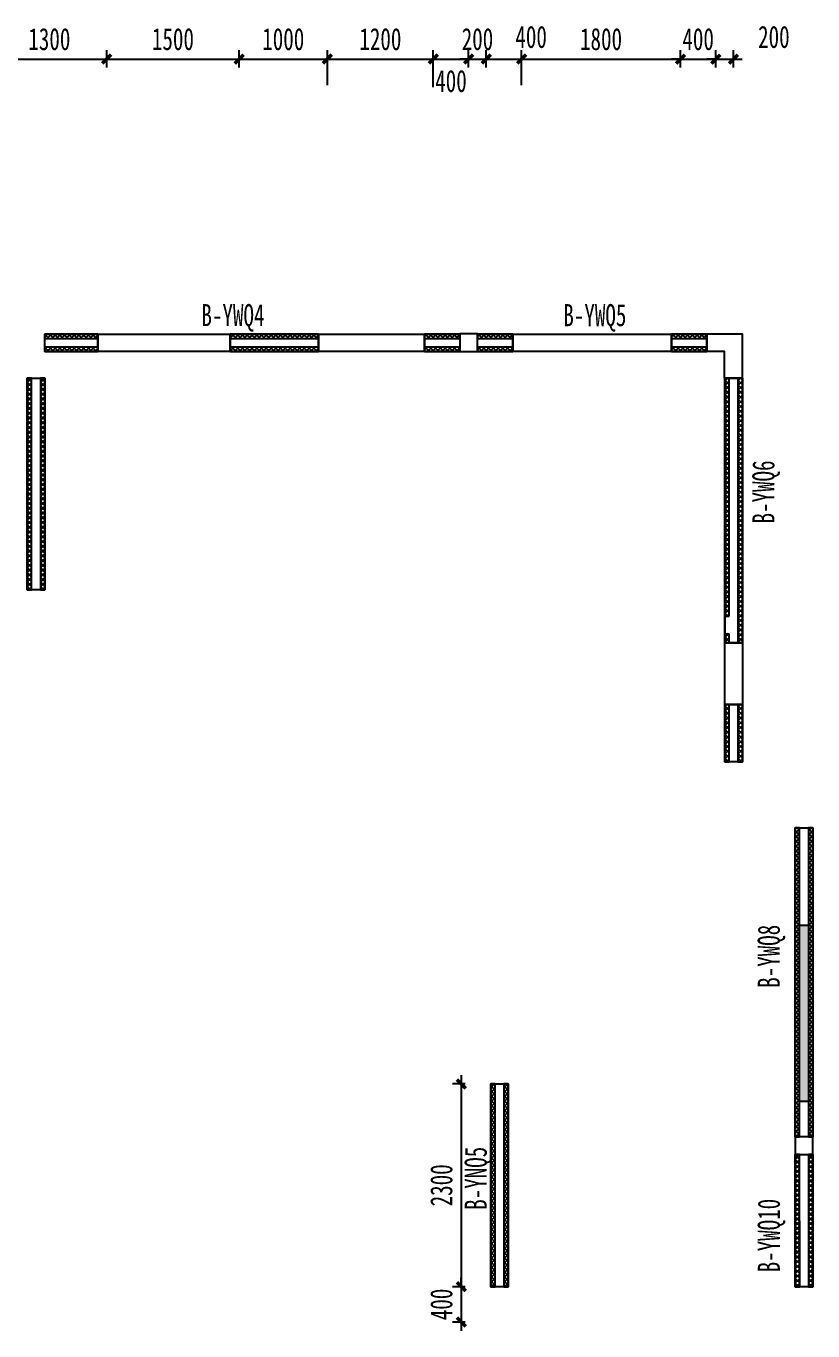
# Model space of a CAD drawing. Extents: x -3200781797 to -8106663, y 494714 to 1244925.
# Drawn here: x -3200746196 to -3200737282, y 766769 to 781559 of the extents above; entities that cross this region are included whole.
import ezdxf
from ezdxf.enums import TextEntityAlignment as Align

# ---------------------------------------------------------------- set-up
doc = ezdxf.new("R2010")
doc.units = 0
doc.header["$LTSCALE"] = 1000
doc.header["$MEASUREMENT"] = 0
doc.linetypes.add('DASH', pattern=[0.35, 0.25, -0.1])
doc.layers.get('Defpoints').update_dxf_attribs({"color": 30, "linetype": 'DASH'})
for name, color, linetype in [('3#4#5#$0$DIM', 3, 'Continuous'), ('3#4#5#$0$S-ANNO-TEXT', 7, 'Continuous'), ('3#4#5#$0$S-PC-FQ', 4, 'Continuous'), ('3#4#5#$0$S-PC-FQ-NYQ', 4, 'Continuous'), ('3#4#5#$0$S-PC-FQ-WYQ', 4, 'Continuous'), ('3#4#5#$0$可计入现浇段', 60, 'Continuous')]:
    doc.layers.add(name, color=color, linetype=linetype)
doc.styles.add('3#4#5#$0$宋体', font='', dxfattribs={"width": 0.8})
doc.styles.add('3#4#5#$0$楷体', font='', dxfattribs={"width": 0.7})
doc.styles.get('3#4#5#$0$宋体').set_extended_font_data('SimSun')
doc.styles.get('3#4#5#$0$楷体').set_extended_font_data('KaiTi_GB2312')
doc.dimstyles.new('3#4#5#$0$TSSD_100_100', dxfattribs={"dimtxt": 250, "dimasz": 100, "dimexe": 100, "dimexo": 250, "dimgap": 100, "dimtad": 1, "dimdec": 0, "dimzin": 0, "dimdsep": 46, "dimtxsty": '3#4#5#$0$楷体', "dimblk": '3#4#5#$0$_ArchTick', "dimcen": 0, "dimdle": 100, "dimclrt": 7, "dimadec": 0, "dimazin": 0, "dimtfac": 1, "dimtdec": 0, "dimtix": 1, "dimtmove": 2, "dimatfit": 3, "dimfxl": 1, "dimtolj": 1, "dimtzin": 0, "dimarcsym": 0})

# ---------------------------------------------------------------- blocks, each defined once
blk = doc.blocks.new('3#4#5#$0$B-YNQ3')
at = {"layer": '3#4#5#$0$S-PC-FQ-WYQ'}
h = blk.add_hatch(dxfattribs=at)
h.set_pattern_fill('ANSI37', color=256, scale=12, angle=90)
h.set_pattern_definition([(135, (-992358.283, 833989.707), (-26.9407684, -26.9407684), []), (225, (-992358.283, 833989.707), (26.9407684, -26.9407684), [])])
h.paths.add_polyline_path([(-130556, 319088), (-130506, 319088), (-130506, 321488), (-130556, 321488)])
h = blk.add_hatch(dxfattribs=at)
h.set_pattern_fill('ANSI37', color=256, scale=12, angle=90)
h.set_pattern_definition([(135, (-992208.283, 833989.707), (-26.9407684, -26.9407684), []), (225, (-992208.283, 833989.707), (26.9407684, -26.9407684), [])])
h.paths.add_polyline_path([(-130406, 319088), (-130356, 319088), (-130356, 321488), (-130406, 321488)])
for points in [[(-130556, 319088), (-130506, 319088), (-130506, 321488), (-130556, 321488)], [(-130556, 321488), (-130356, 321488), (-130356, 319088), (-130556, 319088)], [(-130406, 319088), (-130356, 319088), (-130356, 321488), (-130406, 321488)]]:
    blk.add_lwpolyline(points, close=True, dxfattribs=at)
blk = doc.blocks.new('3#4#5#$0$_ArchTick')
at = {"color": 0, "linetype": 'ByBlock', "const_width": 0.4}
blk.add_lwpolyline([(-0.5, -0.5), (0.5, 0.5)], dxfattribs=at)
blk = doc.blocks.new('*D3378')
at = {"layer": '3#4#5#$0$DIM', "color": 0, "lineweight": -2, "transparency": 16777216}
for p, q in [((32700, 14321), (32700, 14516)), ((34000, 14321), (34000, 14516)), ((32600, 14416), (34100, 14416))]:
    blk.add_line(p, q, dxfattribs=at)
at = {"layer": 'Defpoints', "color": 0, "transparency": 16777216}
for p in [(34000, 14416), (32700, 14071), (34000, 14071)]:
    blk.add_point(p, dxfattribs=at)
at = {"layer": '3#4#5#$0$DIM', "color": 0, "lineweight": -2, "transparency": 16777216, "xscale": 100, "yscale": 100, "zscale": 100, "rotation": 180}
blk.add_blockref('3#4#5#$0$_ArchTick', (32700, 14416), dxfattribs=at)
at = {"layer": '3#4#5#$0$DIM', "color": 0, "lineweight": -2, "transparency": 16777216, "xscale": 100, "yscale": 100, "zscale": 100}
blk.add_blockref('3#4#5#$0$_ArchTick', (34000, 14416), dxfattribs=at)
at = {"layer": '3#4#5#$0$DIM', "color": 7, "transparency": 16777216, "insert": (33350, 14641), "char_height": 250, "attachment_point": 5, "style": '3#4#5#$0$楷体'}
blk.add_mtext('\\A1;1300', dxfattribs=at)
blk = doc.blocks.new('*D3379')
at = {"layer": '3#4#5#$0$DIM', "color": 0, "lineweight": -2, "transparency": 16777216}
for p, q in [((34000, 14321), (34000, 14516)), ((35500, 14321), (35500, 14516)), ((33900, 14416), (35600, 14416))]:
    blk.add_line(p, q, dxfattribs=at)
at = {"layer": 'Defpoints', "color": 0, "transparency": 16777216}
for p in [(35500, 14416), (34000, 14071), (35500, 14071)]:
    blk.add_point(p, dxfattribs=at)
at = {"layer": '3#4#5#$0$DIM', "color": 0, "lineweight": -2, "transparency": 16777216, "xscale": 100, "yscale": 100, "zscale": 100, "rotation": 180}
blk.add_blockref('3#4#5#$0$_ArchTick', (34000, 14416), dxfattribs=at)
at = {"layer": '3#4#5#$0$DIM', "color": 0, "lineweight": -2, "transparency": 16777216, "xscale": 100, "yscale": 100, "zscale": 100}
blk.add_blockref('3#4#5#$0$_ArchTick', (35500, 14416), dxfattribs=at)
at = {"layer": '3#4#5#$0$DIM', "color": 7, "transparency": 16777216, "insert": (34750, 14641), "char_height": 250, "attachment_point": 5, "style": '3#4#5#$0$楷体'}
blk.add_mtext('\\A1;1500', dxfattribs=at)
blk = doc.blocks.new('*D3380')
at = {"layer": '3#4#5#$0$DIM', "color": 0, "lineweight": -2, "transparency": 16777216}
for p, q in [((35500, 14321), (35500, 14516)), ((36500, 14321), (36500, 14516)), ((35400, 14416), (36600, 14416))]:
    blk.add_line(p, q, dxfattribs=at)
at = {"layer": 'Defpoints', "color": 0, "transparency": 16777216}
for p in [(36500, 14416), (35500, 14071), (36500, 14071)]:
    blk.add_point(p, dxfattribs=at)
at = {"layer": '3#4#5#$0$DIM', "color": 0, "lineweight": -2, "transparency": 16777216, "xscale": 100, "yscale": 100, "zscale": 100, "rotation": 180}
blk.add_blockref('3#4#5#$0$_ArchTick', (35500, 14416), dxfattribs=at)
at = {"layer": '3#4#5#$0$DIM', "color": 0, "lineweight": -2, "transparency": 16777216, "xscale": 100, "yscale": 100, "zscale": 100}
blk.add_blockref('3#4#5#$0$_ArchTick', (36500, 14416), dxfattribs=at)
at = {"layer": '3#4#5#$0$DIM', "color": 7, "transparency": 16777216, "insert": (36000, 14641), "char_height": 250, "attachment_point": 5, "style": '3#4#5#$0$楷体'}
blk.add_mtext('\\A1;1000', dxfattribs=at)
blk = doc.blocks.new('*D3381')
at = {"layer": '3#4#5#$0$DIM', "color": 0, "lineweight": -2, "transparency": 16777216}
for p, q in [((36500, 14121), (36500, 14516)), ((37700, 14096), (37700, 14516)), ((36400, 14416), (37800, 14416))]:
    blk.add_line(p, q, dxfattribs=at)
at = {"layer": 'Defpoints', "color": 0, "transparency": 16777216}
for p in [(37700, 14416), (36500, 13871), (37700, 13846)]:
    blk.add_point(p, dxfattribs=at)
at = {"layer": '3#4#5#$0$DIM', "color": 0, "lineweight": -2, "transparency": 16777216, "xscale": 100, "yscale": 100, "zscale": 100, "rotation": 180}
blk.add_blockref('3#4#5#$0$_ArchTick', (36500, 14416), dxfattribs=at)
at = {"layer": '3#4#5#$0$DIM', "color": 0, "lineweight": -2, "transparency": 16777216, "xscale": 100, "yscale": 100, "zscale": 100}
blk.add_blockref('3#4#5#$0$_ArchTick', (37700, 14416), dxfattribs=at)
at = {"layer": '3#4#5#$0$DIM', "color": 7, "transparency": 16777216, "insert": (37100, 14641), "char_height": 250, "attachment_point": 5, "style": '3#4#5#$0$楷体'}
blk.add_mtext('\\A1;1200', dxfattribs=at)
blk = doc.blocks.new('*D3382')
at = {"layer": '3#4#5#$0$DIM', "color": 0, "lineweight": -2, "transparency": 16777216}
for p, q in [((37700, 14096), (37700, 14516)), ((38100, 14321), (38100, 14516)), ((37600, 14416), (38200, 14416))]:
    blk.add_line(p, q, dxfattribs=at)
at = {"layer": 'Defpoints', "color": 0, "transparency": 16777216}
for p in [(38100, 14416), (38100, 14071), (37700, 13846)]:
    blk.add_point(p, dxfattribs=at)
at = {"layer": '3#4#5#$0$DIM', "color": 0, "lineweight": -2, "transparency": 16777216, "xscale": 100, "yscale": 100, "zscale": 100, "rotation": 180}
blk.add_blockref('3#4#5#$0$_ArchTick', (37700, 14416), dxfattribs=at)
at = {"layer": '3#4#5#$0$DIM', "color": 0, "lineweight": -2, "transparency": 16777216, "xscale": 100, "yscale": 100, "zscale": 100}
blk.add_blockref('3#4#5#$0$_ArchTick', (38100, 14416), dxfattribs=at)
at = {"layer": '3#4#5#$0$DIM', "color": 7, "transparency": 16777216, "insert": (37900, 14166), "char_height": 250, "attachment_point": 5, "style": '3#4#5#$0$楷体'}
blk.add_mtext('\\A1;400', dxfattribs=at)
blk = doc.blocks.new('*D3383')
at = {"layer": '3#4#5#$0$DIM', "color": 0, "lineweight": -2, "transparency": 16777216}
for p, q in [((38100, 14321), (38100, 14516)), ((38300, 14321), (38300, 14516)), ((38100, 14416), (38000, 14416)), ((38100, 14416), (38300, 14416)), ((38300, 14416), (38400, 14416))]:
    blk.add_line(p, q, dxfattribs=at)
at = {"layer": 'Defpoints', "color": 0, "transparency": 16777216}
for p in [(38300, 14416), (38100, 14071), (38300, 14071)]:
    blk.add_point(p, dxfattribs=at)
at = {"layer": '3#4#5#$0$DIM', "color": 0, "lineweight": -2, "transparency": 16777216, "xscale": 100, "yscale": 100, "zscale": 100}
blk.add_blockref('3#4#5#$0$_ArchTick', (38100, 14416), dxfattribs=at)
at = {"layer": '3#4#5#$0$DIM', "color": 0, "lineweight": -2, "transparency": 16777216, "xscale": 100, "yscale": 100, "zscale": 100, "rotation": 180}
blk.add_blockref('3#4#5#$0$_ArchTick', (38300, 14416), dxfattribs=at)
at = {"layer": '3#4#5#$0$DIM', "color": 7, "transparency": 16777216, "insert": (38200, 14641), "char_height": 250, "attachment_point": 5, "style": '3#4#5#$0$楷体'}
blk.add_mtext('\\A1;200', dxfattribs=at)
blk = doc.blocks.new('*D3384')
at = {"layer": '3#4#5#$0$DIM', "color": 0, "lineweight": -2, "transparency": 16777216}
for p, q in [((38300, 14321), (38300, 14516)), ((38700, 14121), (38700, 14516)), ((38200, 14416), (38800, 14416))]:
    blk.add_line(p, q, dxfattribs=at)
at = {"layer": 'Defpoints', "color": 0, "transparency": 16777216}
for p in [(38700, 14416), (38300, 14071), (38700, 13871)]:
    blk.add_point(p, dxfattribs=at)
at = {"layer": '3#4#5#$0$DIM', "color": 0, "lineweight": -2, "transparency": 16777216, "xscale": 100, "yscale": 100, "zscale": 100, "rotation": 180}
blk.add_blockref('3#4#5#$0$_ArchTick', (38300, 14416), dxfattribs=at)
at = {"layer": '3#4#5#$0$DIM', "color": 0, "lineweight": -2, "transparency": 16777216, "xscale": 100, "yscale": 100, "zscale": 100}
blk.add_blockref('3#4#5#$0$_ArchTick', (38700, 14416), dxfattribs=at)
at = {"layer": '3#4#5#$0$DIM', "color": 7, "transparency": 16777216, "insert": (38808, 14666), "char_height": 250, "attachment_point": 5, "style": '3#4#5#$0$楷体'}
blk.add_mtext('\\A1;400', dxfattribs=at)
blk = doc.blocks.new('*D3385')
at = {"layer": '3#4#5#$0$DIM', "color": 0, "lineweight": -2, "transparency": 16777216}
for p, q in [((38700, 14121), (38700, 14516)), ((40500, 14321), (40500, 14516)), ((38600, 14416), (40600, 14416))]:
    blk.add_line(p, q, dxfattribs=at)
at = {"layer": 'Defpoints', "color": 0, "transparency": 16777216}
for p in [(40500, 14416), (40500, 14071), (38700, 13871)]:
    blk.add_point(p, dxfattribs=at)
at = {"layer": '3#4#5#$0$DIM', "color": 0, "lineweight": -2, "transparency": 16777216, "xscale": 100, "yscale": 100, "zscale": 100, "rotation": 180}
blk.add_blockref('3#4#5#$0$_ArchTick', (38700, 14416), dxfattribs=at)
at = {"layer": '3#4#5#$0$DIM', "color": 0, "lineweight": -2, "transparency": 16777216, "xscale": 100, "yscale": 100, "zscale": 100}
blk.add_blockref('3#4#5#$0$_ArchTick', (40500, 14416), dxfattribs=at)
at = {"layer": '3#4#5#$0$DIM', "color": 7, "transparency": 16777216, "insert": (39600, 14641), "char_height": 250, "attachment_point": 5, "style": '3#4#5#$0$楷体'}
blk.add_mtext('\\A1;1800', dxfattribs=at)
blk = doc.blocks.new('*D3386')
at = {"layer": '3#4#5#$0$DIM', "color": 0, "lineweight": -2, "transparency": 16777216}
for p, q in [((40500, 14321), (40500, 14516)), ((40900, 14321), (40900, 14516)), ((40500, 14416), (40400, 14416)), ((40500, 14416), (40900, 14416)), ((40900, 14416), (41000, 14416))]:
    blk.add_line(p, q, dxfattribs=at)
at = {"layer": 'Defpoints', "color": 0, "transparency": 16777216}
for p in [(40900, 14416), (40500, 14071), (40900, 14071)]:
    blk.add_point(p, dxfattribs=at)
at = {"layer": '3#4#5#$0$DIM', "color": 0, "lineweight": -2, "transparency": 16777216, "xscale": 100, "yscale": 100, "zscale": 100}
blk.add_blockref('3#4#5#$0$_ArchTick', (40500, 14416), dxfattribs=at)
at = {"layer": '3#4#5#$0$DIM', "color": 0, "lineweight": -2, "transparency": 16777216, "xscale": 100, "yscale": 100, "zscale": 100, "rotation": 180}
blk.add_blockref('3#4#5#$0$_ArchTick', (40900, 14416), dxfattribs=at)
at = {"layer": '3#4#5#$0$DIM', "color": 7, "transparency": 16777216, "insert": (40700, 14641), "char_height": 250, "attachment_point": 5, "style": '3#4#5#$0$楷体'}
blk.add_mtext('\\A1;400', dxfattribs=at)
blk = doc.blocks.new('*D3387')
at = {"layer": '3#4#5#$0$DIM', "color": 0, "lineweight": -2, "transparency": 16777216}
for p, q in [((40900, 14321), (40900, 14516)), ((41100, 14321), (41100, 14516)), ((40900, 14416), (40800, 14416)), ((40900, 14416), (41100, 14416)), ((41100, 14416), (41200, 14416))]:
    blk.add_line(p, q, dxfattribs=at)
at = {"layer": 'Defpoints', "color": 0, "transparency": 16777216}
for p in [(41100, 14416), (40900, 14071), (41100, 14071)]:
    blk.add_point(p, dxfattribs=at)
at = {"layer": '3#4#5#$0$DIM', "color": 0, "lineweight": -2, "transparency": 16777216, "xscale": 100, "yscale": 100, "zscale": 100}
blk.add_blockref('3#4#5#$0$_ArchTick', (40900, 14416), dxfattribs=at)
at = {"layer": '3#4#5#$0$DIM', "color": 0, "lineweight": -2, "transparency": 16777216, "xscale": 100, "yscale": 100, "zscale": 100, "rotation": 180}
blk.add_blockref('3#4#5#$0$_ArchTick', (41100, 14416), dxfattribs=at)
at = {"layer": '3#4#5#$0$DIM', "color": 7, "transparency": 16777216, "insert": (41558, 14666), "char_height": 250, "attachment_point": 5, "style": '3#4#5#$0$楷体'}
blk.add_mtext('\\A1;200', dxfattribs=at)
blk = doc.blocks.new('3#4#5#$0$B-YWQ4')
at = {"layer": '3#4#5#$0$S-PC-FQ-WYQ'}
h = blk.add_hatch(dxfattribs=at)
h.set_pattern_fill('ANSI37', color=256, scale=12, angle=180)
h.set_pattern_definition([(225, (-649357.165, -531964.018), (26.9407684, -26.9407684), []), (315, (-649357.165, -531964.018), (26.9407684, 26.9407684), [])])
h.paths.add_polyline_path([(-135006, 329838), (-135006, 329888), (-135606, 329888), (-135606, 329838)])
h = blk.add_hatch(dxfattribs=at)
h.set_pattern_fill('ANSI37', color=256, scale=12, angle=180)
h.set_pattern_definition([(225, (-646857.172, -531964.016), (26.9407684, -26.9407684), []), (315, (-646857.172, -531964.016), (26.9407684, 26.9407684), [])])
h.paths.add_polyline_path([(-132506, 329838), (-132506, 329888), (-133506, 329888), (-133506, 329838)])
h = blk.add_hatch(dxfattribs=at)
h.set_pattern_fill('ANSI37', color=256, scale=12, angle=180)
h.set_pattern_definition([(225, (-644507.274, -531964.016), (26.9407684, -26.9407684), []), (315, (-644507.274, -531964.016), (26.9407684, 26.9407684), [])])
h.paths.add_polyline_path([(-130906, 329838), (-130906, 329888), (-131306, 329888), (-131306, 329838)])
h = blk.add_hatch(dxfattribs=at)
h.set_pattern_fill('ANSI37', color=256, scale=12, angle=180)
h.set_pattern_definition([(225, (-649357.165, -532114.018), (26.9407684, -26.9407684), []), (315, (-649357.165, -532114.018), (26.9407684, 26.9407684), [])])
h.paths.add_polyline_path([(-135006, 329688), (-135006, 329738), (-135606, 329738), (-135606, 329688)])
h = blk.add_hatch(dxfattribs=at)
h.set_pattern_fill('ANSI37', color=256, scale=12, angle=180)
h.set_pattern_definition([(225, (-646857.172, -532114.016), (26.9407684, -26.9407684), []), (315, (-646857.172, -532114.016), (26.9407684, 26.9407684), [])])
h.paths.add_polyline_path([(-132506, 329688), (-132506, 329738), (-133506, 329738), (-133506, 329688)])
h = blk.add_hatch(dxfattribs=at)
h.set_pattern_fill('ANSI37', color=256, scale=12, angle=180)
h.set_pattern_definition([(225, (-644507.274, -532114.016), (26.9407684, -26.9407684), []), (315, (-644507.274, -532114.016), (26.9407684, 26.9407684), [])])
h.paths.add_polyline_path([(-130906, 329688), (-130906, 329738), (-131306, 329738), (-131306, 329688)])
for points in [[(-135006, 329838), (-135006, 329888), (-135606, 329888), (-135606, 329838)], [(-135606, 329688), (-135606, 329888), (-135006, 329888), (-135006, 329688)], [(-135006, 329888), (-133506, 329888), (-133506, 329688), (-135006, 329688)], [(-132506, 329838), (-132506, 329888), (-133506, 329888), (-133506, 329838)], [(-133506, 329688), (-133506, 329888), (-132506, 329888), (-132506, 329688)], [(-132506, 329888), (-131306, 329888), (-131306, 329688), (-132506, 329688)], [(-130906, 329838), (-130906, 329888), (-131306, 329888), (-131306, 329838)], [(-131306, 329688), (-131306, 329888), (-130906, 329888), (-130906, 329688)], [(-135006, 329688), (-135006, 329738), (-135606, 329738), (-135606, 329688)], [(-132506, 329688), (-132506, 329738), (-133506, 329738), (-133506, 329688)], [(-130906, 329688), (-130906, 329738), (-131306, 329738), (-131306, 329688)]]:
    blk.add_lwpolyline(points, close=True, dxfattribs=at)
blk = doc.blocks.new('3#4#5#$0$B-YWQ5')
at = {"layer": '3#4#5#$0$S-PC-FQ-WYQ'}
h = blk.add_hatch(dxfattribs=at)
h.set_pattern_fill('ANSI37', color=256, scale=12, angle=180)
h.set_pattern_definition([(225, (-643907.263, -531964.016), (26.9407684, -26.9407684), []), (315, (-643907.263, -531964.016), (26.9407684, 26.9407684), [])])
h.paths.add_polyline_path([(-130306, 329838), (-130306, 329888), (-130706, 329888), (-130706, 329838)])
h = blk.add_hatch(dxfattribs=at)
h.set_pattern_fill('ANSI37', color=256, scale=12, angle=180)
h.set_pattern_definition([(225, (-641707.172, -531964.02), (26.9407684, -26.9407684), []), (315, (-641707.172, -531964.02), (26.9407684, 26.9407684), [])])
h.paths.add_polyline_path([(-128106, 329838), (-128106, 329888), (-128506, 329888), (-128506, 329838)])
h = blk.add_hatch(dxfattribs=at)
h.set_pattern_fill('ANSI37', color=256, scale=12, angle=180)
h.set_pattern_definition([(225, (-643907.263, -532114.016), (26.9407684, -26.9407684), []), (315, (-643907.263, -532114.016), (26.9407684, 26.9407684), [])])
h.paths.add_polyline_path([(-130306, 329688), (-130306, 329738), (-130706, 329738), (-130706, 329688)])
h = blk.add_hatch(dxfattribs=at)
h.set_pattern_fill('ANSI37', color=256, scale=12, angle=180)
h.set_pattern_definition([(225, (-641707.172, -532114.02), (26.9407684, -26.9407684), []), (315, (-641707.172, -532114.02), (26.9407684, 26.9407684), [])])
h.paths.add_polyline_path([(-128106, 329688), (-128106, 329738), (-128506, 329738), (-128506, 329688)])
for points in [[(-130306, 329838), (-130306, 329888), (-130706, 329888), (-130706, 329838)], [(-130706, 329688), (-130706, 329888), (-130306, 329888), (-130306, 329688)], [(-130306, 329888), (-128506, 329888), (-128506, 329688), (-130306, 329688)], [(-128106, 329838), (-128106, 329888), (-128506, 329888), (-128506, 329838)], [(-128506, 329688), (-128506, 329888), (-128106, 329888), (-128106, 329688)], [(-130306, 329688), (-130306, 329738), (-130706, 329738), (-130706, 329688)], [(-128106, 329688), (-128106, 329738), (-128506, 329738), (-128506, 329688)]]:
    blk.add_lwpolyline(points, close=True, dxfattribs=at)
blk = doc.blocks.new('3#4#5#$0$B-YWQ6')
at = {"layer": '3#4#5#$0$S-PC-FQ-WYQ'}
h = blk.add_hatch(dxfattribs=at)
h.set_pattern_fill('ANSI37', color=256, scale=12, angle=90)
h.set_pattern_definition([(135, (-989707.843, 842389.808), (-26.9407684, -26.9407684), []), (225, (-989707.843, 842389.808), (26.9407684, -26.9407684), [])])
h.paths.add_polyline_path([(-127905, 326688), (-127855, 326688), (-127855, 329388), (-127905, 329388)])
h.paths.add_polyline_path([(-127855, 326488), (-127905, 326488), (-127905, 326388), (-127855, 326388)])
h = blk.add_hatch(dxfattribs=at)
h.set_pattern_fill('ANSI37', color=256, scale=12, angle=90)
h.set_pattern_definition([(135, (-989557.843, 842389.808), (-26.9407684, -26.9407684), []), (225, (-989557.843, 842389.808), (26.9407684, -26.9407684), [])])
h.paths.add_polyline_path([(-127755, 326388), (-127705, 326388), (-127705, 329388), (-127755, 329388)])
h = blk.add_hatch(dxfattribs=at)
h.set_pattern_fill('ANSI37', color=256, scale=12, angle=90)
h.set_pattern_definition([(135, (-989707.604, 838589.808), (-26.9407684, -26.9407684), []), (225, (-989707.604, 838589.808), (26.9407684, -26.9407684), [])])
h.paths.add_polyline_path([(-127905, 325038), (-127855, 325038), (-127855, 325688), (-127905, 325688)])
h = blk.add_hatch(dxfattribs=at)
h.set_pattern_fill('ANSI37', color=256, scale=12, angle=90)
h.set_pattern_definition([(135, (-989557.604, 838589.808), (-26.9407684, -26.9407684), []), (225, (-989557.604, 838589.808), (26.9407684, -26.9407684), [])])
h.paths.add_polyline_path([(-127755, 325038), (-127705, 325038), (-127705, 325688), (-127755, 325688)])
for p, q in [((-127906, 326688), (-127855, 326688)), ((-127905, 326488), (-127855, 326488))]:
    blk.add_line(p, q, dxfattribs=at)
blk.add_lwpolyline([(-127855, 326688), (-127855, 329388), (-127905, 329388), (-127905, 326388), (-127855, 326388), (-127855, 326488)], dxfattribs=at)
for points in [[(-127905, 329388), (-127705, 329388), (-127705, 326388), (-127905, 326388)], [(-127755, 326388), (-127705, 326388), (-127705, 329388), (-127755, 329388)], [(-127905, 326388), (-127705, 326388), (-127705, 325688), (-127905, 325688)], [(-127905, 325038), (-127855, 325038), (-127855, 325688), (-127905, 325688)], [(-127905, 325688), (-127705, 325688), (-127705, 325038), (-127905, 325038)], [(-127755, 325038), (-127705, 325038), (-127705, 325688), (-127755, 325688)]]:
    blk.add_lwpolyline(points, close=True, dxfattribs=at)
blk = doc.blocks.new('3#4#5#$0$YWQ8')
at = {"layer": '3#4#5#$0$S-PC-FQ'}
h = blk.add_hatch(dxfattribs=at)
h.set_pattern_fill('HONEY', color=6, scale=100)
h.set_pattern_definition([(0, (-2719241.935, 570897.349), (18.75, 10.8253175), [12.5, -25]), (120, (-2719241.935, 570897.349), (-18.74999996, 10.82531757), [12.5, -25]), (60, (-2719241.935, 570897.349), (4e-08, 21.65063507), [-25, 12.5])])
h.paths.add_polyline_path([(-57876, 169448), (-57976, 169448), (-57976, 167448), (-57876, 167448)])
at = {"layer": '3#4#5#$0$S-PC-FQ-WYQ'}
h = blk.add_hatch(dxfattribs=at)
h.set_pattern_fill('ANSI37', color=256, scale=12, angle=90)
h.set_pattern_definition([(135, (-919677.975, 683251.936), (-26.9407684, -26.9407684), []), (225, (-919677.975, 683251.936), (26.9407684, -26.9407684), [])])
h.paths.add_polyline_path([(-57976, 167048), (-58026, 167048), (-58026, 170551), (-57976, 170551)])
h = blk.add_hatch(dxfattribs=at)
h.set_pattern_fill('ANSI37', color=256, scale=12, angle=90)
h.set_pattern_definition([(135, (-919827.975, 683251.936), (-26.9407684, -26.9407684), []), (225, (-919827.975, 683251.936), (26.9407684, -26.9407684), [])])
h.paths.add_polyline_path([(-57826, 167048), (-57876, 167048), (-57876, 170551), (-57826, 170551)])
at = {"layer": '3#4#5#$0$S-PC-FQ', "color": 6}
blk.add_lwpolyline([(-57876, 169448), (-57976, 169448), (-57976, 167448), (-57876, 167448)], close=True, dxfattribs=at)
at = {"layer": '3#4#5#$0$S-PC-FQ-WYQ'}
for points in [[(-57976, 167048), (-58026, 167048), (-58026, 170551), (-57976, 170551)], [(-57826, 170551), (-58026, 170551), (-58026, 167048), (-57826, 167048)], [(-57826, 167048), (-57876, 167048), (-57876, 170551), (-57826, 170551)]]:
    blk.add_lwpolyline(points, close=True, dxfattribs=at)
blk = doc.blocks.new('3#4#5#$0$B-YWQ10')
at = {"layer": '3#4#5#$0$S-PC-FQ-WYQ'}
h = blk.add_hatch(dxfattribs=at)
h.set_pattern_fill('ANSI37', color=256, scale=12, angle=90)
h.set_pattern_definition([(135, (-968008.03, 833989.67), (-26.9407684, -26.9407684), []), (225, (-968008.03, 833989.67), (26.9407684, -26.9407684), [])])
h.paths.add_polyline_path([(-106205, 319186), (-106155, 319186), (-106156, 320686), (-106206, 320686)])
h = blk.add_hatch(dxfattribs=at)
h.set_pattern_fill('ANSI37', color=256, scale=12, angle=90)
h.set_pattern_definition([(135, (-967858.03, 833989.67), (-26.9407684, -26.9407684), []), (225, (-967858.03, 833989.67), (26.9407684, -26.9407684), [])])
h.paths.add_polyline_path([(-106055, 319186), (-106005, 319186), (-106006, 320686), (-106056, 320686)])
for points in [[(-106205, 319186), (-106155, 319186), (-106156, 320686), (-106206, 320686)], [(-106206, 320686), (-106006, 320686), (-106005, 319186), (-106205, 319186)], [(-106055, 319186), (-106005, 319186), (-106006, 320686), (-106056, 320686)]]:
    blk.add_lwpolyline(points, close=True, dxfattribs=at)
blk = doc.blocks.new('*D3404')
at = {"layer": '3#4#5#$0$DIM', "color": 0, "lineweight": -2, "transparency": 16777216}
for p, q in [((38017, 500), (38017, 600)), ((38061, 500), (37917, 500)), ((38017, 500), (38017, 100)), ((38061, 100), (37917, 100)), ((38017, 100), (38017, 0))]:
    blk.add_line(p, q, dxfattribs=at)
at = {"layer": 'Defpoints', "color": 0, "transparency": 16777216}
for p in [(38311, 500), (38017, 100), (38311, 100)]:
    blk.add_point(p, dxfattribs=at)
at = {"layer": '3#4#5#$0$DIM', "color": 0, "lineweight": -2, "transparency": 16777216, "xscale": 100, "yscale": 100, "zscale": 100}
for p, rotation in [((38017, 500), 270), ((38017, 100), 90)]:
    blk.add_blockref('3#4#5#$0$_ArchTick', p, dxfattribs=dict(at, rotation=rotation))
at = {"layer": '3#4#5#$0$DIM', "color": 7, "transparency": 16777216, "insert": (37792, 300), "char_height": 250, "attachment_point": 5, "rotation": 90, "style": '3#4#5#$0$楷体'}
blk.add_mtext('\\A1;400', dxfattribs=at)
blk = doc.blocks.new('*D3405')
at = {"layer": '3#4#5#$0$DIM', "color": 0, "lineweight": -2, "transparency": 16777216}
for p, q in [((38017, 2900), (38017, 400)), ((38061, 2800), (37917, 2800)), ((38061, 500), (37917, 500))]:
    blk.add_line(p, q, dxfattribs=at)
at = {"layer": 'Defpoints', "color": 0, "transparency": 16777216}
for p in [(38311, 2800), (38017, 500), (38311, 500)]:
    blk.add_point(p, dxfattribs=at)
at = {"layer": '3#4#5#$0$DIM', "color": 0, "lineweight": -2, "transparency": 16777216, "xscale": 100, "yscale": 100, "zscale": 100}
for p, rotation in [((38017, 2800), 90), ((38017, 500), 270)]:
    blk.add_blockref('3#4#5#$0$_ArchTick', p, dxfattribs=dict(at, rotation=rotation))
at = {"layer": '3#4#5#$0$DIM', "color": 7, "transparency": 16777216, "insert": (37792, 1650), "char_height": 250, "attachment_point": 5, "rotation": 90, "style": '3#4#5#$0$楷体'}
blk.add_mtext('\\A1;2300', dxfattribs=at)
blk = doc.blocks.new('3#4#5#$0$B-YNQ5')
at = {"layer": '3#4#5#$0$S-PC-FQ-WYQ'}
h = blk.add_hatch(dxfattribs=at)
h.set_pattern_fill('ANSI37', color=256, scale=12, angle=90)
h.set_pattern_definition([(135, (-700179.375, 889530.456), (-26.9407684, -26.9407684), []), (225, (-700179.375, 889530.456), (26.9407684, -26.9407684), [])])
h.paths.add_polyline_path([(161623, 374629), (161673, 374629), (161673, 376929), (161623, 376929)])
h = blk.add_hatch(dxfattribs=at)
h.set_pattern_fill('ANSI37', color=256, scale=12, angle=90)
h.set_pattern_definition([(135, (-700029.375, 889530.456), (-26.9407684, -26.9407684), []), (225, (-700029.375, 889530.456), (26.9407684, -26.9407684), [])])
h.paths.add_polyline_path([(161773, 374629), (161823, 374629), (161823, 376929), (161773, 376929)])
for points in [[(161623, 374629), (161673, 374629), (161673, 376929), (161623, 376929)], [(161623, 376929), (161823, 376929), (161823, 374629), (161623, 374629)], [(161773, 374629), (161823, 374629), (161823, 376929), (161773, 376929)]]:
    blk.add_lwpolyline(points, close=True, dxfattribs=at)
blk = doc.blocks.new('3#4#5#$0$A$C475A1008')
at = {"layer": '3#4#5#$0$可计入现浇段'}
for points in [[(38199.9, 11300), (38199.9, 11300), (38199.9, 11300), (37999.9, 11300), (37999.9, 11300), (37999.9, 11300), (37999.9, 11100), (38199.9, 11100), (38199.9, 11300)], [(41000.4, 10800), (41000.4, 11100), (40800, 11100), (40800, 11300), (41000.4, 11300), (41000.4, 11300), (41200.4, 11300), (41200.4, 10800), (41000.4, 10800)], [(41999.8, 2200), (41999.8, 2200), (41999.8, 2200), (41799.8, 2200), (41799.8, 2200), (41799.8, 2200), (41799.8, 2000), (41999.8, 2000), (41999.8, 2200)]]:
    blk.add_lwpolyline(points, dxfattribs=at)
at = {"layer": '3#4#5#$0$S-PC-FQ-WYQ'}
for name, p in [('3#4#5#$0$B-YWQ4', (168905.8, -318588.3)), ('3#4#5#$0$B-YWQ5', (168905.8, -318588.4)), ('3#4#5#$0$B-YNQ3', (163655.6, -310688.3)), ('3#4#5#$0$B-YWQ6', (168905.8, -318588.4)), ('3#4#5#$0$B-YNQ5', (-123273.4, -374129.1)), ('3#4#5#$0$B-YWQ10', (148005.4, -318686.3))]:
    blk.add_blockref(name, p, dxfattribs=at)
at = {"layer": '3#4#5#$0$S-PC-FQ-WYQ', "xscale": -1}
blk.add_blockref('3#4#5#$0$YWQ8', (-16026, -164848.4), dxfattribs=at)
at = {"layer": '3#4#5#$0$S-PC-FQ-NYQ', "style": '3#4#5#$0$宋体', "width": 0.7}
for s, p in [('B-YWQ4', (35073.1, 11513.7)), ('B-YWQ5', (39173.1, 11513.6))]:
    blk.add_text(s, height=250, dxfattribs=at).set_placement(p, align=Align.MIDDLE_LEFT)
for s, p in [('B-YWQ6', (41439.8, 9152.2)), ('B-YWQ8', (41500.3, 3888.9)), ('B-YNQ5', (38180.4, 1372.6)), ('B-YWQ10', (41500.6, 663.8))]:
    blk.add_text(s, height=250, rotation=90, dxfattribs=at).set_placement(p, align=Align.MIDDLE_LEFT)
at = {"layer": '3#4#5#$0$DIM'}
for base, p1, p2, picture, middle in [((34000, 14415.6), (32699.9, 14070.8), (34000, 14070.8), '*D3378', (33349.9, 14640.6)), ((35500, 14415.6), (34000, 14070.9), (35500, 14070.9), '*D3379', (34750, 14640.6)), ((36500, 14415.6), (35500, 14070.9), (36500, 14070.9), '*D3380', (36000, 14640.6)), ((37700, 14415.6), (36500, 13870.8), (37700, 13845.8), '*D3381', (37100, 14640.6)), ((38299.9, 14415.6), (38099.9, 14070.8), (38299.9, 14070.8), '*D3383', (38199.9, 14640.6)), ((40500, 14415.6), (38700, 13870.8), (40500, 14070.8), '*D3385', (39600, 14640.6)), ((40900.1, 14415.6), (40500, 14070.8), (40900.1, 14070.8), '*D3386', (40700.1, 14640.6))]:
    dim = blk.add_linear_dim(base=base, p1=p1, p2=p2, dimstyle='3#4#5#$0$TSSD_100_100', dxfattribs=at)
    dim.commit()
    dim.dimension.update_dxf_attribs({"geometry": picture, "text_midpoint": middle})
for base, p1, p2, picture, middle in [((38700, 14415.6), (38299.9, 14070.8), (38700, 13870.8), '*D3384', (38807.9, 14665.6)), ((41099.8, 14415.6), (40900.1, 14070.8), (41099.8, 14070.8), '*D3387', (41558.4, 14665.6)), ((38099.9, 14415.6), (37700, 13845.8), (38099.9, 14070.8), '*D3382', (37899.9, 14165.6))]:
    dim = blk.add_linear_dim(base=base, p1=p1, p2=p2, dimstyle='3#4#5#$0$TSSD_100_100', dxfattribs=at)
    dim.commit()
    dim.dimension.update_dxf_attribs({"geometry": picture, "text_midpoint": middle, "dimtype": 128})
for base, p1, p2, picture, middle in [((38016.6, 499.9), (38311.3, 2800), (38311.3, 499.9), '*D3405', (37791.6, 1649.9)), ((38016.6, 99.9), (38311.3, 499.9), (38311.3, 99.9), '*D3404', (37791.6, 299.9))]:
    dim = blk.add_linear_dim(base=base, p1=p1, p2=p2, angle=90, dimstyle='3#4#5#$0$TSSD_100_100', dxfattribs=at)
    dim.commit()
    dim.dimension.update_dxf_attribs({"geometry": picture, "text_midpoint": middle})

msp = doc.modelspace()

# ---------------------------------------------------------------- block references
at = {"layer": '3#4#5#$0$S-ANNO-TEXT'}
msp.add_blockref('3#4#5#$0$A$C475A1008', (-3200779282.3, 766769.5), dxfattribs=at)

doc.saveas('drawing.dxf')
